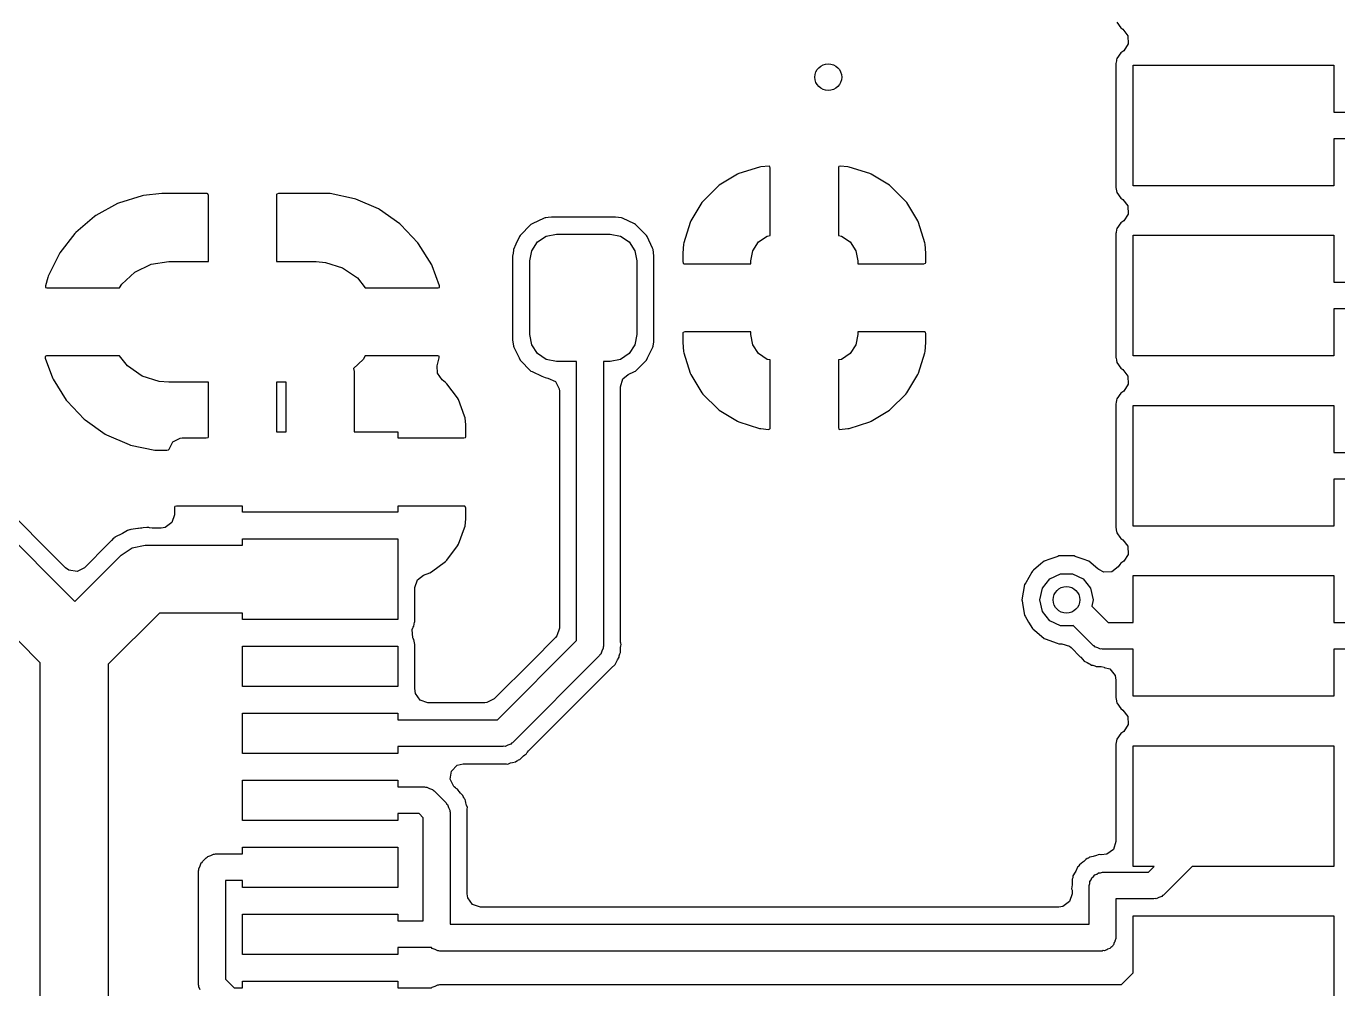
# Model space of a CAD drawing. Extents: x 3.59 to 5.68, y -3.55 to -1.66.
# Drawn here: x 3.7926 to 4.1781, y -2.5592 to -2.2764 of the extents above; entities that cross this region are included whole.
import ezdxf

# ---------------------------------------------------------------- set-up
doc = ezdxf.new("R2010")
doc.units = 0
doc.header["$MEASUREMENT"] = 0
doc.layers.add('BLACK', color=7, linetype='CONTINUOUS')

msp = doc.modelspace()

# ---------------------------------------------------------------- linework, layer by layer
at = {"layer": 'BLACK', "linetype": 'CONTINUOUS'}
for p, q in [((4.11319, -2.27519), (4.1143, -2.27685)), ((4.1143, -2.27685), (4.11493, -2.27727)), ((4.11493, -2.27727), (4.11642, -2.27917)), ((4.11652, -2.28157), (4.11518, -2.28358)), ((4.11642, -2.27917), (4.11652, -2.28157)), ((4.11319, -2.28584), (4.11311, -2.28622)), ((4.1143, -2.28418), (4.11319, -2.28584)), ((4.11493, -2.28376), (4.1143, -2.28418)), ((4.11518, -2.28358), (4.11493, -2.28376)), ((4.11305, -2.28656), (4.1129, -2.2873)), ((4.1129, -2.2873), (4.1129, -2.32373)), ((4.11311, -2.28622), (4.11305, -2.28656)), ((4.11792, -2.32323), (4.11792, -2.2878)), ((4.11792, -2.2878), (4.17697, -2.2878)), ((4.17697, -2.2878), (4.17697, -2.30158)), ((4.17697, -2.30158), (4.18591, -2.30158)), ((4.18428, -2.30945), (4.17697, -2.30945)), ((4.17697, -2.30945), (4.17697, -2.32323)), ((4.00168, -2.31986), (3.99631, -2.32311)), ((4.00211, -2.31967), (4.00168, -2.31986)), ((4.00812, -2.31778), (4.00211, -2.31967)), ((4.00853, -2.3177), (4.00812, -2.31778)), ((4.01101, -2.31747), (4.00853, -2.3177)), ((4.01115, -2.31757), (4.01101, -2.31747)), ((4.01131, -2.31807), (4.01115, -2.31757)), ((4.01131, -2.33788), (4.01131, -2.31807)), ((4.03143, -2.31762), (4.03131, -2.31778)), ((4.03131, -2.31778), (4.03131, -2.33788)), ((4.03181, -2.31749), (4.03143, -2.31762)), ((4.0341, -2.3177), (4.03181, -2.31749)), ((4.0345, -2.31778), (4.0341, -2.3177)), ((4.04052, -2.31967), (4.0345, -2.31778)), ((4.04094, -2.31986), (4.04052, -2.31967)), ((4.04631, -2.32311), (4.04094, -2.31986)), ((3.99595, -2.3234), (3.99151, -2.32784)), ((3.99631, -2.32311), (3.99595, -2.3234)), ((4.04668, -2.3234), (4.04631, -2.32311)), ((4.05112, -2.32784), (4.04668, -2.3234)), ((4.1129, -2.32373), (4.11319, -2.32519)), ((4.17697, -2.32323), (4.11792, -2.32323)), ((3.81975, -2.32834), (3.81939, -2.32849)), ((3.82669, -2.32617), (3.81975, -2.32834)), ((3.82707, -2.32609), (3.82669, -2.32617)), ((3.83249, -2.32554), (3.82707, -2.32609)), ((3.83268, -2.32553), (3.83249, -2.32554)), ((3.84583, -2.32553), (3.83268, -2.32553)), ((3.84599, -2.32565), (3.84583, -2.32553)), ((3.84615, -2.32614), (3.84599, -2.32565)), ((3.84615, -2.34553), (3.84615, -2.32614)), ((3.86627, -2.32569), (3.86615, -2.32585)), ((3.86615, -2.32585), (3.86615, -2.34553)), ((3.86677, -2.32553), (3.86627, -2.32569)), ((3.88147, -2.32553), (3.86677, -2.32553)), ((3.88157, -2.32553), (3.88147, -2.32553)), ((3.88162, -2.32553), (3.88157, -2.32553)), ((3.88192, -2.32557), (3.88162, -2.32553)), ((3.88908, -2.32707), (3.88192, -2.32557)), ((3.88945, -2.32719), (3.88908, -2.32707)), ((3.89612, -2.33007), (3.88945, -2.32719)), ((3.99122, -2.32821), (3.98797, -2.33357)), ((3.99151, -2.32784), (3.99122, -2.32821)), ((4.0514, -2.32821), (4.05112, -2.32784)), ((4.05465, -2.33357), (4.0514, -2.32821)), ((4.11319, -2.32519), (4.1143, -2.32685)), ((4.1143, -2.32685), (4.11493, -2.32727)), ((4.11493, -2.32727), (4.11642, -2.32917)), ((3.81271, -2.33224), (3.8072, -2.33697)), ((3.81304, -2.33202), (3.81271, -2.33224)), ((3.81939, -2.32849), (3.81304, -2.33202)), ((3.89646, -2.33026), (3.89612, -2.33007)), ((3.90242, -2.33443), (3.89646, -2.33026)), ((4.11652, -2.33157), (4.11518, -2.33358)), ((4.11642, -2.32917), (4.11652, -2.33157)), ((3.90271, -2.33469), (3.90242, -2.33443)), ((3.90771, -2.33997), (3.90271, -2.33469)), ((3.94097, -2.33461), (3.93775, -2.33782)), ((3.94128, -2.33446), (3.94097, -2.33461)), ((3.94482, -2.33281), (3.94128, -2.33446)), ((3.94128, -2.33446), (3.94128, -2.33446)), ((3.94509, -2.33268), (3.94482, -2.33281)), ((3.94482, -2.33281), (3.94482, -2.33281)), ((3.94538, -2.33265), (3.94509, -2.33268)), ((3.94604, -2.33256), (3.94538, -2.33265)), ((3.94538, -2.33265), (3.94538, -2.33265)), ((3.94697, -2.33244), (3.94604, -2.33256)), ((3.95635, -2.33244), (3.94697, -2.33244)), ((3.96574, -2.33244), (3.95635, -2.33244)), ((3.96586, -2.33245), (3.96574, -2.33244)), ((3.96668, -2.33256), (3.96586, -2.33245)), ((3.96586, -2.33245), (3.96586, -2.33245)), ((3.96761, -2.33268), (3.96668, -2.33256)), ((3.96788, -2.33281), (3.96761, -2.33268)), ((3.97142, -2.33446), (3.96788, -2.33281)), ((3.97143, -2.33446), (3.97142, -2.33446)), ((3.97173, -2.33461), (3.97143, -2.33446)), ((3.97495, -2.33782), (3.97173, -2.33461)), ((3.98778, -2.334), (3.98589, -2.34002)), ((3.98797, -2.33357), (3.98778, -2.334)), ((4.05485, -2.334), (4.05465, -2.33357)), ((4.05673, -2.34002), (4.05485, -2.334)), ((4.11319, -2.33584), (4.11311, -2.33622)), ((4.1143, -2.33418), (4.11319, -2.33584)), ((4.11493, -2.33376), (4.1143, -2.33418)), ((4.11518, -2.33358), (4.11493, -2.33376)), ((3.80692, -2.33726), (3.80247, -2.343)), ((3.8072, -2.33697), (3.80692, -2.33726)), ((3.93761, -2.33813), (3.93654, -2.34042)), ((3.93775, -2.33782), (3.93761, -2.33813)), ((3.93761, -2.33813), (3.93761, -2.33813)), ((3.9412, -2.34232), (3.94291, -2.33976)), ((3.94291, -2.33976), (3.94546, -2.33806)), ((3.94546, -2.33806), (3.94848, -2.33746)), ((3.94848, -2.33746), (3.96422, -2.33746)), ((3.96422, -2.33746), (3.96724, -2.33806)), ((3.96724, -2.33806), (3.96979, -2.33976)), ((3.96979, -2.33976), (3.9715, -2.34232)), ((3.97509, -2.33813), (3.97495, -2.33782)), ((3.97672, -2.34163), (3.97509, -2.33813)), ((3.97509, -2.33813), (3.97509, -2.33813)), ((4.00616, -2.34232), (4.00787, -2.33976)), ((4.00787, -2.33976), (4.01042, -2.33806)), ((4.01042, -2.33806), (4.01131, -2.33788)), ((4.03131, -2.33788), (4.0322, -2.33806)), ((4.0322, -2.33806), (4.03475, -2.33976)), ((4.03475, -2.33976), (4.03646, -2.34232)), ((4.11296, -2.33697), (4.1129, -2.3373)), ((4.1129, -2.3373), (4.1129, -2.37373)), ((4.11311, -2.33622), (4.11296, -2.33697)), ((4.11792, -2.37323), (4.11792, -2.3378)), ((4.11792, -2.3378), (4.17697, -2.3378)), ((4.17697, -2.3378), (4.17697, -2.35158)), ((3.80226, -2.34333), (3.79905, -2.34985)), ((3.80247, -2.343), (3.80226, -2.34333)), ((3.90795, -2.34028), (3.90771, -2.33997)), ((3.91178, -2.34646), (3.90795, -2.34028)), ((3.9356, -2.34369), (3.93558, -2.34382)), ((3.93579, -2.34224), (3.9356, -2.34369)), ((3.93583, -2.34194), (3.93579, -2.34224)), ((3.93654, -2.34042), (3.93583, -2.34194)), ((3.9406, -2.34533), (3.9412, -2.34232)), ((3.9715, -2.34232), (3.9721, -2.34533)), ((3.97687, -2.34194), (3.97672, -2.34163)), ((3.97712, -2.34382), (3.97687, -2.34194)), ((3.98557, -2.34301), (3.98556, -2.34319)), ((3.98556, -2.34319), (3.98556, -2.34554)), ((3.98581, -2.34042), (3.98557, -2.34301)), ((3.98589, -2.34002), (3.98581, -2.34042)), ((4.00556, -2.34533), (4.00616, -2.34232)), ((4.03646, -2.34232), (4.03706, -2.34533)), ((4.05681, -2.34042), (4.05673, -2.34002)), ((4.05705, -2.34301), (4.05681, -2.34042)), ((4.05706, -2.34319), (4.05705, -2.34301)), ((4.05706, -2.34583), (4.05706, -2.34319)), ((3.82454, -2.34859), (3.82929, -2.34631)), ((3.82929, -2.34631), (3.8345, -2.34553)), ((3.8345, -2.34553), (3.84615, -2.34553)), ((3.86615, -2.34553), (3.87781, -2.34553)), ((3.87781, -2.34553), (3.88058, -2.34575)), ((3.88058, -2.34575), (3.8856, -2.34733)), ((3.8856, -2.34733), (3.88993, -2.35033)), ((3.91195, -2.34681), (3.91178, -2.34646)), ((3.91409, -2.35263), (3.91195, -2.34681)), ((3.93558, -2.34382), (3.93558, -2.3685)), ((3.9406, -2.36698), (3.9406, -2.34533)), ((3.9721, -2.34533), (3.9721, -2.36698)), ((3.97712, -2.34554), (3.97712, -2.34382)), ((3.97712, -2.3685), (3.97712, -2.34554)), ((3.98556, -2.34554), (3.98573, -2.34604)), ((3.98573, -2.34604), (3.98589, -2.34616)), ((3.98589, -2.34616), (4.00556, -2.34616)), ((4.00556, -2.34616), (4.00556, -2.34533)), ((4.03706, -2.34533), (4.03706, -2.34616)), ((4.03706, -2.34616), (4.05644, -2.34616)), ((4.05644, -2.34616), (4.05694, -2.346)), ((4.05694, -2.346), (4.05706, -2.34583)), ((3.79892, -2.35022), (3.79828, -2.35265)), ((3.79905, -2.34985), (3.79892, -2.35022)), ((3.82067, -2.35217), (3.82454, -2.34859)), ((3.88993, -2.35033), (3.89223, -2.35324)), ((3.79828, -2.35265), (3.79831, -2.35313)), ((3.79831, -2.35313), (3.79869, -2.35324)), ((3.79869, -2.35324), (3.82005, -2.35324)), ((3.82005, -2.35324), (3.82067, -2.35217)), ((3.89223, -2.35324), (3.9137, -2.35324)), ((3.9137, -2.35324), (3.9141, -2.35311)), ((3.9141, -2.35311), (3.91409, -2.35263)), ((4.17697, -2.35158), (4.45272, -2.35158)), ((4.45109, -2.35945), (4.17697, -2.35945)), ((4.17697, -2.35945), (4.17697, -2.37323)), ((3.98568, -2.36632), (3.98556, -2.36648)), ((3.98556, -2.36648), (3.98556, -2.36912)), ((3.98618, -2.36616), (3.98568, -2.36632)), ((4.00556, -2.36616), (3.98618, -2.36616)), ((4.00556, -2.36698), (4.00556, -2.36616)), ((4.05673, -2.36616), (4.03706, -2.36616)), ((4.03706, -2.36616), (4.03706, -2.36698)), ((4.0569, -2.36628), (4.05673, -2.36616)), ((4.05706, -2.36677), (4.0569, -2.36628)), ((4.05706, -2.36912), (4.05706, -2.36677)), ((3.93558, -2.3685), (3.93583, -2.37037)), ((3.93583, -2.37037), (3.93596, -2.37064)), ((3.93596, -2.37064), (3.93596, -2.37064)), ((3.93596, -2.37064), (3.93745, -2.37385)), ((3.9412, -2.37), (3.9406, -2.36698)), ((3.94291, -2.37255), (3.9412, -2.37)), ((3.9715, -2.37), (3.96979, -2.37255)), ((3.9721, -2.36698), (3.9715, -2.37)), ((3.97525, -2.37385), (3.97674, -2.37064)), ((3.97674, -2.37064), (3.97687, -2.37037)), ((3.97674, -2.37064), (3.97674, -2.37064)), ((3.97687, -2.37037), (3.97704, -2.36912)), ((3.97704, -2.36912), (3.9771, -2.36862)), ((3.9771, -2.36862), (3.97712, -2.3685)), ((3.9771, -2.36862), (3.9771, -2.36862)), ((3.98556, -2.36912), (3.98557, -2.3693)), ((3.98557, -2.3693), (3.98581, -2.3719)), ((4.00616, -2.37), (4.00556, -2.36698)), ((4.00787, -2.37255), (4.00616, -2.37)), ((4.03646, -2.37), (4.03475, -2.37255)), ((4.03706, -2.36698), (4.03646, -2.37)), ((4.05681, -2.3719), (4.05705, -2.3693)), ((4.05705, -2.3693), (4.05706, -2.36912)), ((3.79861, -2.37324), (3.79821, -2.37337)), ((3.79821, -2.37337), (3.79822, -2.37386)), ((3.79822, -2.37386), (3.80036, -2.37968)), ((3.82007, -2.37324), (3.79861, -2.37324)), ((3.82237, -2.37616), (3.82007, -2.37324)), ((3.89163, -2.37432), (3.88884, -2.37691)), ((3.89226, -2.37324), (3.89163, -2.37432)), ((3.91362, -2.37324), (3.89226, -2.37324)), ((3.91341, -2.37619), (3.91402, -2.37384)), ((3.91399, -2.37335), (3.91362, -2.37324)), ((3.91402, -2.37384), (3.91399, -2.37335)), ((3.93745, -2.37385), (3.93775, -2.37449)), ((3.93775, -2.37449), (3.94097, -2.37771)), ((3.94546, -2.37426), (3.94291, -2.37255)), ((3.94848, -2.37486), (3.94546, -2.37426)), ((3.96724, -2.37426), (3.96422, -2.37486)), ((3.96979, -2.37255), (3.96724, -2.37426)), ((3.97173, -2.37771), (3.97495, -2.37449)), ((3.97495, -2.37449), (3.97525, -2.37385)), ((3.98581, -2.3719), (3.98589, -2.3723)), ((3.98589, -2.3723), (3.98778, -2.37831)), ((4.01042, -2.37426), (4.00787, -2.37255)), ((4.01131, -2.37444), (4.01042, -2.37426)), ((4.01131, -2.39453), (4.01131, -2.37444)), ((4.0322, -2.37426), (4.03131, -2.37444)), ((4.03131, -2.37444), (4.03131, -2.39424)), ((4.03475, -2.37255), (4.0322, -2.37426)), ((4.05485, -2.37831), (4.05673, -2.3723)), ((4.05673, -2.3723), (4.05681, -2.3719)), ((4.1129, -2.37373), (4.11293, -2.37391)), ((4.11293, -2.37391), (4.11293, -2.37391)), ((4.11293, -2.37391), (4.11305, -2.37449)), ((4.11305, -2.37449), (4.11319, -2.37519)), ((4.17697, -2.37323), (4.11792, -2.37323)), ((3.82671, -2.37915), (3.82237, -2.37616)), ((3.88884, -2.37691), (3.88899, -2.37785)), ((3.88899, -2.37785), (3.88899, -2.39553)), ((3.91346, -2.37832), (3.91341, -2.37619)), ((3.91484, -2.38029), (3.91346, -2.37832)), ((3.94097, -2.37771), (3.94128, -2.37785)), ((3.94128, -2.37785), (3.94128, -2.37785)), ((3.94128, -2.37785), (3.94419, -2.37921)), ((3.95437, -2.37486), (3.94848, -2.37486)), ((3.95437, -2.45689), (3.95437, -2.37486)), ((3.96422, -2.37486), (3.96224, -2.37486)), ((3.96224, -2.37486), (3.96224, -2.45852)), ((3.96951, -2.37874), (3.97142, -2.37785)), ((3.97142, -2.37785), (3.97143, -2.37785)), ((3.97143, -2.37785), (3.97173, -2.37771)), ((3.98778, -2.37831), (3.98797, -2.37874)), ((4.05465, -2.37874), (4.05485, -2.37831)), ((4.11319, -2.37519), (4.1143, -2.37685)), ((4.1143, -2.37685), (4.11493, -2.37728)), ((4.11493, -2.37728), (4.11642, -2.37917)), ((3.80036, -2.37968), (3.80053, -2.38003)), ((3.80053, -2.38003), (3.80436, -2.38621)), ((3.83173, -2.38074), (3.82671, -2.37915)), ((3.8345, -2.38096), (3.83173, -2.38074)), ((3.84615, -2.38096), (3.8345, -2.38096)), ((3.84615, -2.39701), (3.84615, -2.38096)), ((3.86615, -2.38096), (3.86615, -2.39553)), ((3.86899, -2.38096), (3.86615, -2.38096)), ((3.86899, -2.39553), (3.86899, -2.38096)), ((3.91589, -2.38107), (3.91484, -2.38029)), ((3.91628, -2.38146), (3.91589, -2.38107)), ((3.91938, -2.3856), (3.91628, -2.38146)), ((3.94419, -2.37921), (3.94509, -2.37963)), ((3.94509, -2.37963), (3.94596, -2.37975)), ((3.94596, -2.37975), (3.94814, -2.38078)), ((3.94814, -2.38078), (3.94929, -2.3829)), ((3.96726, -2.38228), (3.96801, -2.37999)), ((3.96726, -2.45683), (3.96726, -2.38228)), ((3.96801, -2.37999), (3.96951, -2.37874)), ((3.98797, -2.37874), (3.99122, -2.38411)), ((4.0514, -2.38411), (4.05465, -2.37874)), ((4.11652, -2.38157), (4.11518, -2.38358)), ((4.11642, -2.37917), (4.11652, -2.38157)), ((3.80436, -2.38621), (3.8046, -2.38652)), ((3.91964, -2.38608), (3.91938, -2.3856)), ((3.92147, -2.39096), (3.91964, -2.38608)), ((3.94929, -2.3829), (3.94935, -2.38361)), ((3.94935, -2.38361), (3.94935, -2.4532)), ((3.99122, -2.38411), (3.99151, -2.38448)), ((3.99151, -2.38448), (3.99595, -2.38891)), ((4.04668, -2.38891), (4.05112, -2.38448)), ((4.05112, -2.38448), (4.0514, -2.38411)), ((4.11319, -2.38584), (4.11311, -2.38622)), ((4.1143, -2.38418), (4.11319, -2.38584)), ((4.11493, -2.38376), (4.1143, -2.38418)), ((4.11518, -2.38358), (4.11493, -2.38376)), ((3.8046, -2.38652), (3.80959, -2.3918)), ((3.99595, -2.38891), (3.99631, -2.3892)), ((3.99631, -2.3892), (4.00168, -2.39245)), ((4.04094, -2.39245), (4.04631, -2.3892)), ((4.04631, -2.3892), (4.04668, -2.38891)), ((4.11297, -2.38695), (4.1129, -2.3873)), ((4.1129, -2.3873), (4.1129, -2.42373)), ((4.11311, -2.38622), (4.11297, -2.38695)), ((4.11792, -2.42323), (4.11792, -2.3878)), ((4.11792, -2.3878), (4.17697, -2.3878)), ((4.17697, -2.3878), (4.17697, -2.40158)), ((3.80959, -2.3918), (3.80989, -2.39206)), ((3.80989, -2.39206), (3.81584, -2.39622)), ((3.92158, -2.39143), (3.92147, -2.39096)), ((3.92181, -2.39353), (3.92158, -2.39143)), ((3.92182, -2.39374), (3.92181, -2.39353)), ((3.92182, -2.39701), (3.92182, -2.39374)), ((4.00168, -2.39245), (4.00211, -2.39265)), ((4.00211, -2.39265), (4.00812, -2.39453)), ((4.0345, -2.39453), (4.04052, -2.39265)), ((4.04052, -2.39265), (4.04094, -2.39245)), ((3.75651, -2.39493), (3.80694, -2.44536)), ((3.80418, -2.43551), (3.76267, -2.39399)), ((3.81584, -2.39622), (3.81619, -2.39642)), ((3.81619, -2.39642), (3.82286, -2.3993)), ((3.83568, -2.39848), (3.83782, -2.39739)), ((3.83782, -2.39739), (3.83843, -2.39734)), ((3.83843, -2.39734), (3.84554, -2.39734)), ((3.84554, -2.39734), (3.84604, -2.39718)), ((3.84604, -2.39718), (3.84615, -2.39701)), ((3.86615, -2.39553), (3.86899, -2.39553)), ((3.88899, -2.39553), (3.90182, -2.39553)), ((3.90182, -2.39553), (3.90182, -2.39734)), ((3.90182, -2.39734), (3.92121, -2.39734)), ((3.92121, -2.39734), (3.9217, -2.39718)), ((3.9217, -2.39718), (3.92182, -2.39701)), ((4.00812, -2.39453), (4.00853, -2.39461)), ((4.00853, -2.39461), (4.01081, -2.39482)), ((4.01081, -2.39482), (4.01119, -2.3947)), ((4.01119, -2.3947), (4.01131, -2.39453)), ((4.03131, -2.39424), (4.03147, -2.39474)), ((4.03147, -2.39474), (4.03161, -2.39484)), ((4.03161, -2.39484), (4.0341, -2.39461)), ((4.0341, -2.39461), (4.0345, -2.39453)), ((3.82286, -2.3993), (3.82323, -2.39942)), ((3.82323, -2.39942), (3.83039, -2.40092)), ((3.83039, -2.40092), (3.83069, -2.40096)), ((3.83069, -2.40096), (3.83074, -2.40096)), ((3.83074, -2.40096), (3.83084, -2.40096)), ((3.83084, -2.40096), (3.83396, -2.40096)), ((3.83396, -2.40096), (3.83446, -2.4008)), ((3.83446, -2.4008), (3.83458, -2.40063)), ((3.83458, -2.40063), (3.83568, -2.39848)), ((3.83458, -2.40063), (3.83458, -2.40063)), ((4.17697, -2.40158), (4.23484, -2.40158)), ((3.79674, -2.46345), (3.73944, -2.40614)), ((4.23321, -2.40945), (4.17697, -2.40945)), ((4.17697, -2.40945), (4.17697, -2.42323)), ((3.83615, -2.41992), (3.83541, -2.42221)), ((3.83627, -2.4175), (3.83615, -2.41766)), ((3.83615, -2.41766), (3.83615, -2.41992)), ((3.83677, -2.41734), (3.83627, -2.4175)), ((3.85615, -2.41734), (3.83677, -2.41734)), ((3.85615, -2.41915), (3.85615, -2.41734)), ((3.90182, -2.41915), (3.85615, -2.41915)), ((3.9215, -2.41734), (3.90182, -2.41734)), ((3.90182, -2.41734), (3.90182, -2.41915)), ((3.92166, -2.41746), (3.9215, -2.41734)), ((3.92182, -2.41796), (3.92166, -2.41746)), ((3.92182, -2.42094), (3.92182, -2.41796)), ((3.82239, -2.42458), (3.82087, -2.4254)), ((3.82268, -2.42443), (3.82239, -2.42458)), ((3.82239, -2.42458), (3.82239, -2.42458)), ((3.82297, -2.42438), (3.82268, -2.42443)), ((3.82309, -2.42434), (3.82297, -2.42438)), ((3.82336, -2.42421), (3.82309, -2.42434)), ((3.8254, -2.42397), (3.82336, -2.42421)), ((3.82558, -2.42394), (3.8254, -2.42397)), ((3.8262, -2.42384), (3.82558, -2.42394)), ((3.82636, -2.42381), (3.8262, -2.42384)), ((3.8262, -2.42384), (3.8262, -2.42384)), ((3.82652, -2.42381), (3.82636, -2.42381)), ((3.82662, -2.42381), (3.82652, -2.42381)), ((3.82694, -2.42379), (3.82662, -2.42381)), ((3.82801, -2.42366), (3.82694, -2.42379)), ((3.82833, -2.42362), (3.82801, -2.42366)), ((3.82801, -2.42366), (3.82801, -2.42366)), ((3.82864, -2.42369), (3.82833, -2.42362)), ((3.82881, -2.42373), (3.82864, -2.42369)), ((3.82864, -2.42369), (3.82864, -2.42369)), ((3.82963, -2.42381), (3.82881, -2.42373)), ((3.83226, -2.42381), (3.82963, -2.42381)), ((3.83346, -2.42362), (3.83226, -2.42381)), ((3.83541, -2.42221), (3.83346, -2.42362)), ((3.91964, -2.42859), (3.92147, -2.42372)), ((3.92147, -2.42372), (3.92158, -2.42325)), ((3.92158, -2.42325), (3.92181, -2.42115)), ((3.92181, -2.42115), (3.92182, -2.42094)), ((4.1129, -2.42373), (4.11293, -2.42391)), ((4.11293, -2.42391), (4.11293, -2.42391)), ((4.11293, -2.42391), (4.11301, -2.42431)), ((4.11301, -2.42431), (4.11319, -2.42519)), ((4.17697, -2.42323), (4.11792, -2.42323)), ((3.81671, -2.42849), (3.8097, -2.43551)), ((3.81681, -2.42839), (3.81671, -2.42849)), ((3.81767, -2.42745), (3.81681, -2.42839)), ((3.81828, -2.4268), (3.81767, -2.42745)), ((3.81851, -2.42668), (3.81828, -2.4268)), ((3.81859, -2.42661), (3.81851, -2.42668)), ((3.81863, -2.42658), (3.81859, -2.42661)), ((3.81869, -2.42652), (3.81863, -2.42658)), ((3.81885, -2.42638), (3.81869, -2.42652)), ((3.82071, -2.42549), (3.81885, -2.42638)), ((3.82087, -2.4254), (3.82071, -2.42549)), ((3.85615, -2.42883), (3.85615, -2.42702)), ((3.85615, -2.42702), (3.90182, -2.42702)), ((3.90182, -2.42702), (3.90182, -2.45065)), ((3.91938, -2.42908), (3.91964, -2.42859)), ((4.11319, -2.42519), (4.1134, -2.42551)), ((4.1134, -2.42551), (4.11408, -2.42652)), ((4.11408, -2.42652), (4.1143, -2.42685)), ((4.1143, -2.42685), (4.11493, -2.42727)), ((4.11493, -2.42727), (4.11642, -2.42917)), ((3.80694, -2.44536), (3.82054, -2.43176)), ((3.82054, -2.43176), (3.82197, -2.43081)), ((3.82197, -2.43081), (3.82378, -2.4296)), ((3.82378, -2.4296), (3.82761, -2.42883)), ((3.82761, -2.42883), (3.85615, -2.42883)), ((3.91628, -2.43321), (3.91938, -2.42908)), ((4.09578, -2.43213), (4.09351, -2.43296)), ((4.0961, -2.43202), (4.09578, -2.43213)), ((4.09578, -2.43213), (4.09578, -2.43213)), ((4.10064, -2.43202), (4.0961, -2.43202)), ((4.10096, -2.43213), (4.10064, -2.43202)), ((4.10323, -2.43296), (4.10096, -2.43213)), ((4.10096, -2.43213), (4.10096, -2.43213)), ((4.11652, -2.43157), (4.11518, -2.43358)), ((4.11642, -2.42917), (4.11652, -2.43157)), ((3.80517, -2.43622), (3.80418, -2.43551)), ((3.80755, -2.4366), (3.80517, -2.43622)), ((3.8097, -2.43551), (3.80755, -2.4366)), ((3.91175, -2.43671), (3.91589, -2.4336)), ((3.91589, -2.4336), (3.91628, -2.43321)), ((4.08867, -2.43622), (4.08834, -2.43649)), ((4.09086, -2.43438), (4.08867, -2.43622)), ((4.09182, -2.43357), (4.09086, -2.43438)), ((4.09351, -2.43296), (4.09182, -2.43357)), ((4.10492, -2.43357), (4.10323, -2.43296)), ((4.10762, -2.43584), (4.10492, -2.43357)), ((4.10786, -2.43604), (4.10762, -2.43584)), ((4.10931, -2.4368), (4.10786, -2.43604)), ((4.1136, -2.43522), (4.11171, -2.43671)), ((4.11409, -2.4345), (4.1136, -2.43522)), ((4.1143, -2.43418), (4.11409, -2.4345)), ((4.11493, -2.43376), (4.1143, -2.43418)), ((4.11518, -2.43358), (4.11493, -2.43376)), ((3.90684, -2.44133), (3.90759, -2.43904)), ((3.90759, -2.43904), (3.90937, -2.43768)), ((3.90937, -2.43768), (3.91127, -2.43697)), ((3.91127, -2.43697), (3.91175, -2.43671)), ((4.08639, -2.43987), (4.08607, -2.44043)), ((4.08817, -2.43679), (4.08639, -2.43987)), ((4.08834, -2.43649), (4.08817, -2.43679)), ((4.09128, -2.44148), (4.09347, -2.43875)), ((4.09347, -2.43875), (4.09663, -2.43723)), ((4.09663, -2.43723), (4.10013, -2.43723)), ((4.10013, -2.43723), (4.10328, -2.43876)), ((4.10328, -2.43876), (4.10547, -2.44149)), ((4.11171, -2.43671), (4.10931, -2.4368)), ((4.11792, -2.45158), (4.11792, -2.4378)), ((4.11792, -2.4378), (4.17697, -2.4378)), ((4.17697, -2.4378), (4.17697, -2.45158)), ((3.90684, -2.45114), (3.90684, -2.44133)), ((4.08607, -2.44043), (4.08528, -2.44491)), ((4.0905, -2.4449), (4.09128, -2.44148)), ((4.10547, -2.44149), (4.10624, -2.44491)), ((4.08528, -2.44491), (4.08534, -2.44525)), ((4.08534, -2.44525), (4.08557, -2.44656)), ((4.08557, -2.44656), (4.08607, -2.44939)), ((4.09127, -2.44831), (4.0905, -2.4449)), ((4.10624, -2.44494), (4.10582, -2.44679)), ((4.10582, -2.44679), (4.11061, -2.45158)), ((4.10624, -2.44491), (4.10624, -2.44494)), ((3.83175, -2.44883), (3.81674, -2.46384)), ((3.85615, -2.44883), (3.83175, -2.44883)), ((3.85615, -2.45065), (3.85615, -2.44883)), ((3.90182, -2.45065), (3.85615, -2.45065)), ((3.90655, -2.4526), (3.90678, -2.45144)), ((3.90678, -2.45144), (3.90681, -2.45133)), ((3.90681, -2.45133), (3.90684, -2.45114)), ((3.90681, -2.45133), (3.90681, -2.45133)), ((4.08607, -2.44939), (4.08624, -2.44968)), ((4.08624, -2.44968), (4.08624, -2.44968)), ((4.08624, -2.44968), (4.08725, -2.45144)), ((4.08725, -2.45144), (4.08834, -2.45333)), ((4.09345, -2.45105), (4.09127, -2.44831)), ((4.0966, -2.45258), (4.09345, -2.45105)), ((4.11061, -2.45158), (4.11792, -2.45158)), ((4.17697, -2.45158), (4.52403, -2.45158)), ((3.90608, -2.45367), (3.90627, -2.45309)), ((3.90627, -2.45607), (3.90608, -2.45367)), ((3.90627, -2.45309), (3.90634, -2.45292)), ((3.90634, -2.45292), (3.90655, -2.4526)), ((3.94861, -2.45549), (3.94821, -2.45595)), ((3.94935, -2.4532), (3.94861, -2.45549)), ((4.08834, -2.45333), (4.0886, -2.45354)), ((4.0886, -2.45354), (4.08897, -2.45385)), ((4.08897, -2.45385), (4.09182, -2.45625)), ((4.1001, -2.45259), (4.0966, -2.45258)), ((4.10036, -2.45247), (4.1001, -2.45259)), ((4.10619, -2.4583), (4.10036, -2.45247)), ((3.85615, -2.47033), (3.85615, -2.45852)), ((3.85615, -2.45852), (3.90182, -2.45852)), ((3.90182, -2.45852), (3.90182, -2.47033)), ((3.90634, -2.45624), (3.90627, -2.45607)), ((3.90655, -2.45656), (3.90634, -2.45624)), ((3.90684, -2.45803), (3.90655, -2.45656)), ((3.90684, -2.47083), (3.90684, -2.45803)), ((3.9311, -2.48017), (3.95437, -2.45689)), ((3.94821, -2.45595), (3.94128, -2.46289)), ((3.9622, -2.45913), (3.96178, -2.45996)), ((3.96224, -2.45852), (3.96215, -2.45882)), ((3.96215, -2.45882), (3.9622, -2.45913)), ((3.96733, -2.45731), (3.96726, -2.45683)), ((3.96726, -2.45953), (3.96731, -2.45892)), ((3.96731, -2.45892), (3.96739, -2.45844)), ((3.96735, -2.45764), (3.96733, -2.45731)), ((3.96745, -2.45804), (3.96735, -2.45764)), ((3.96739, -2.45844), (3.96745, -2.45804)), ((3.96739, -2.45844), (3.96739, -2.45844)), ((4.09182, -2.45625), (4.09214, -2.45636)), ((4.09214, -2.45636), (4.09559, -2.45762)), ((4.09559, -2.45762), (4.0961, -2.4578)), ((4.0961, -2.4578), (4.09698, -2.4578)), ((4.09698, -2.4578), (4.09927, -2.45855)), ((4.09927, -2.45855), (4.09974, -2.45894)), ((4.09974, -2.45894), (4.10241, -2.46161)), ((4.10648, -2.45844), (4.10619, -2.4583)), ((4.10666, -2.4587), (4.10648, -2.45844)), ((4.10754, -2.45899), (4.10666, -2.4587)), ((4.10836, -2.4594), (4.10754, -2.45899)), ((4.10867, -2.45935), (4.10836, -2.4594)), ((4.10898, -2.45945), (4.10867, -2.45935)), ((4.11792, -2.45945), (4.10898, -2.45945)), ((4.11792, -2.47323), (4.11792, -2.45945)), ((4.52272, -2.45945), (4.17697, -2.45945)), ((4.17697, -2.45945), (4.17697, -2.47323)), ((3.94128, -2.46289), (3.93026, -2.47391)), ((3.96109, -2.4613), (3.93551, -2.48689)), ((3.96124, -2.46102), (3.96109, -2.4613)), ((3.96149, -2.46083), (3.96124, -2.46102)), ((3.96178, -2.45996), (3.96149, -2.46083)), ((3.96572, -2.4639), (3.96608, -2.46309)), ((3.96608, -2.46309), (3.96637, -2.46255)), ((3.96637, -2.46255), (3.96641, -2.46249)), ((3.96641, -2.46249), (3.96686, -2.4618)), ((3.96686, -2.4618), (3.96692, -2.46139)), ((3.96692, -2.46139), (3.96703, -2.4611)), ((3.96703, -2.4611), (3.9671, -2.4608)), ((3.9671, -2.4608), (3.96726, -2.46042)), ((3.96726, -2.46042), (3.96726, -2.45953)), ((4.10241, -2.46161), (4.10255, -2.46176)), ((4.10255, -2.46176), (4.10359, -2.46292)), ((4.10359, -2.46292), (4.10441, -2.46329)), ((4.10441, -2.46329), (4.10495, -2.46358)), ((3.79674, -2.61167), (3.79674, -2.46345)), ((3.81674, -2.46384), (3.81674, -2.60753)), ((3.95004, -2.47946), (3.9644, -2.46509)), ((3.9644, -2.46509), (3.96455, -2.46495)), ((3.96455, -2.46495), (3.96572, -2.4639)), ((4.10495, -2.46358), (4.10535, -2.46384)), ((4.10535, -2.46384), (4.10535, -2.46384)), ((4.10535, -2.46384), (4.10569, -2.46406)), ((4.10569, -2.46406), (4.1061, -2.46413)), ((4.1061, -2.46413), (4.10639, -2.46424)), ((4.10639, -2.46424), (4.1067, -2.46431)), ((4.1067, -2.46431), (4.10707, -2.46447)), ((4.10707, -2.46447), (4.10796, -2.46447)), ((4.10796, -2.46447), (4.10857, -2.46452)), ((4.10857, -2.46452), (4.10946, -2.46466)), ((4.10946, -2.46466), (4.10944, -2.46478)), ((4.10944, -2.46478), (4.11112, -2.46523)), ((4.11112, -2.46523), (4.11264, -2.4671)), ((4.11264, -2.4671), (4.1129, -2.4685)), ((3.90182, -2.47033), (3.85615, -2.47033)), ((3.90682, -2.47092), (3.90684, -2.47083)), ((3.90699, -2.47246), (3.90682, -2.47092)), ((4.1129, -2.4685), (4.1129, -2.47373)), ((3.90841, -2.47441), (3.90699, -2.47246)), ((3.9107, -2.47515), (3.90841, -2.47441)), ((3.93016, -2.47401), (3.92801, -2.47511)), ((3.93026, -2.47391), (3.93016, -2.47401)), ((4.1129, -2.47373), (4.11293, -2.47391)), ((4.11293, -2.47391), (4.11293, -2.47391)), ((4.11293, -2.47391), (4.11311, -2.47481)), ((4.11311, -2.47481), (4.11319, -2.47519)), ((4.17697, -2.47323), (4.11792, -2.47323)), ((3.85615, -2.49002), (3.85615, -2.4782)), ((3.85615, -2.4782), (3.90182, -2.4782)), ((3.90182, -2.4782), (3.90182, -2.48017)), ((3.9274, -2.47515), (3.9107, -2.47515)), ((3.92801, -2.47511), (3.9274, -2.47515)), ((4.11319, -2.47519), (4.1143, -2.47685)), ((4.1143, -2.47685), (4.11493, -2.47728)), ((4.11493, -2.47728), (4.11642, -2.47917)), ((3.90182, -2.48017), (3.9311, -2.48017)), ((3.94026, -2.48925), (3.95004, -2.47946)), ((4.11652, -2.48157), (4.11518, -2.48358)), ((4.11642, -2.47917), (4.11652, -2.48157)), ((4.11319, -2.48584), (4.1129, -2.4873)), ((4.1143, -2.48418), (4.11319, -2.48584)), ((4.11493, -2.48376), (4.1143, -2.48418)), ((4.11518, -2.48358), (4.11493, -2.48376)), ((3.90182, -2.49002), (3.85615, -2.49002)), ((3.93273, -2.48805), (3.90182, -2.48805)), ((3.90182, -2.48805), (3.90182, -2.49002)), ((3.93303, -2.48795), (3.93273, -2.48805)), ((3.93335, -2.488), (3.93303, -2.48795)), ((3.93417, -2.48758), (3.93335, -2.488)), ((3.93504, -2.4873), (3.93417, -2.48758)), ((3.93523, -2.48704), (3.93504, -2.4873)), ((3.93551, -2.48689), (3.93523, -2.48704)), ((3.9392, -2.49048), (3.93953, -2.49024)), ((3.93953, -2.49024), (3.93974, -2.48988)), ((3.93974, -2.48988), (3.93996, -2.48964)), ((3.93996, -2.48964), (3.94026, -2.48925)), ((4.1129, -2.4873), (4.1129, -2.51594)), ((4.11792, -2.52323), (4.11792, -2.4878)), ((4.11792, -2.4878), (4.17697, -2.4878)), ((4.17697, -2.4878), (4.17697, -2.52323)), ((3.91757, -2.4952), (3.91928, -2.49349)), ((3.91928, -2.49349), (3.92104, -2.49307)), ((3.92104, -2.49307), (3.93239, -2.49307)), ((3.93239, -2.49307), (3.9326, -2.49307)), ((3.9326, -2.49307), (3.93375, -2.49313)), ((3.93375, -2.49313), (3.93416, -2.49315)), ((3.93416, -2.49315), (3.93455, -2.49301)), ((3.93455, -2.49301), (3.93499, -2.49283)), ((3.93455, -2.49301), (3.93455, -2.49301)), ((3.93499, -2.49283), (3.93558, -2.49266)), ((3.93558, -2.49266), (3.93645, -2.49248)), ((3.93645, -2.49248), (3.93678, -2.49223)), ((3.93678, -2.49223), (3.93707, -2.49211)), ((3.93707, -2.49211), (3.93733, -2.49194)), ((3.93733, -2.49194), (3.93772, -2.49179)), ((3.93772, -2.49179), (3.93835, -2.49116)), ((3.93835, -2.49116), (3.93881, -2.49076)), ((3.93881, -2.49076), (3.9392, -2.49048)), ((3.85615, -2.5097), (3.85615, -2.49789)), ((3.85615, -2.49789), (3.90182, -2.49789)), ((3.90182, -2.49789), (3.90182, -2.49986)), ((3.9172, -2.49757), (3.91757, -2.4952)), ((3.91829, -2.49972), (3.9172, -2.49757)), ((3.90182, -2.49986), (3.9097, -2.49986)), ((3.9097, -2.49986), (3.91, -2.49996)), ((3.91, -2.49996), (3.91031, -2.49991)), ((3.91031, -2.49991), (3.91113, -2.50033)), ((3.91113, -2.50033), (3.91201, -2.50061)), ((3.91201, -2.50061), (3.9122, -2.50087)), ((3.9122, -2.50087), (3.91248, -2.50101)), ((3.91248, -2.50101), (3.91602, -2.50455)), ((3.91838, -2.49981), (3.91829, -2.49972)), ((3.91877, -2.50011), (3.91838, -2.49981)), ((3.91901, -2.50033), (3.91877, -2.50011)), ((3.91937, -2.50053), (3.91901, -2.50033)), ((3.91961, -2.50087), (3.91937, -2.50053)), ((3.91989, -2.50126), (3.91961, -2.50087)), ((3.91961, -2.50087), (3.91961, -2.50087)), ((3.92029, -2.50172), (3.91989, -2.50126)), ((3.92092, -2.50235), (3.92029, -2.50172)), ((3.91602, -2.50455), (3.91617, -2.50484)), ((3.91617, -2.50484), (3.91643, -2.50502)), ((3.91643, -2.50502), (3.91671, -2.5059)), ((3.92107, -2.50273), (3.92092, -2.50235)), ((3.92124, -2.503), (3.92107, -2.50273)), ((3.92136, -2.50328), (3.92124, -2.503)), ((3.92161, -2.50361), (3.92136, -2.50328)), ((3.92169, -2.50401), (3.92161, -2.50361)), ((3.92179, -2.50449), (3.92169, -2.50401)), ((3.92196, -2.50507), (3.92179, -2.50449)), ((3.92204, -2.50528), (3.92196, -2.50507)), ((3.92228, -2.50591), (3.92204, -2.50528)), ((3.90807, -2.50773), (3.90182, -2.50773)), ((3.90182, -2.50773), (3.90182, -2.5097)), ((3.9093, -2.50897), (3.90807, -2.50773)), ((3.9093, -2.53923), (3.9093, -2.50897)), ((3.91671, -2.5059), (3.91713, -2.50672)), ((3.91713, -2.50672), (3.91708, -2.50704)), ((3.91708, -2.50704), (3.91718, -2.50734)), ((3.91718, -2.50734), (3.91718, -2.54021)), ((3.9222, -2.50747), (3.92226, -2.50632)), ((3.9222, -2.50767), (3.9222, -2.50747)), ((3.9222, -2.5313), (3.9222, -2.50767)), ((3.92226, -2.50632), (3.92228, -2.50591)), ((3.92226, -2.50632), (3.92226, -2.50632)), ((3.90182, -2.5097), (3.85615, -2.5097)), ((4.1129, -2.51594), (4.11215, -2.51823)), ((3.84443, -2.52176), (3.8455, -2.5207)), ((3.8455, -2.5207), (3.84578, -2.52055)), ((3.84578, -2.52055), (3.84597, -2.5203)), ((3.84597, -2.5203), (3.84684, -2.52001)), ((3.84684, -2.52001), (3.84766, -2.51959)), ((3.84766, -2.51959), (3.84798, -2.51964)), ((3.84798, -2.51964), (3.84828, -2.51954)), ((3.84828, -2.51954), (3.85615, -2.51954)), ((3.85615, -2.51954), (3.85615, -2.51757)), ((3.85615, -2.51757), (3.90182, -2.51757)), ((3.90182, -2.51757), (3.90182, -2.52939)), ((4.1044, -2.52093), (4.10409, -2.52121)), ((4.10479, -2.52081), (4.1044, -2.52093)), ((4.1048, -2.5208), (4.10479, -2.52081)), ((4.10485, -2.52077), (4.1048, -2.5208)), ((4.1049, -2.52075), (4.10485, -2.52077)), ((4.10492, -2.52074), (4.1049, -2.52075)), ((4.10525, -2.5205), (4.10492, -2.52074)), ((4.1062, -2.5203), (4.10525, -2.5205)), ((4.10646, -2.52024), (4.1062, -2.5203)), ((4.10685, -2.52014), (4.10646, -2.52024)), ((4.10802, -2.51976), (4.10685, -2.52014)), ((4.10843, -2.5198), (4.10802, -2.51976)), ((4.10859, -2.51982), (4.10843, -2.5198)), ((4.10843, -2.5198), (4.10843, -2.5198)), ((4.1102, -2.51965), (4.10859, -2.51982)), ((4.11215, -2.51823), (4.1102, -2.51965)), ((3.84328, -2.52454), (3.84338, -2.52424)), ((3.84328, -2.55801), (3.84328, -2.52454)), ((3.84333, -2.52393), (3.84375, -2.52311)), ((3.84338, -2.52424), (3.84333, -2.52393)), ((3.84375, -2.52311), (3.84403, -2.52223)), ((3.84403, -2.52223), (3.84429, -2.52204)), ((3.84429, -2.52204), (3.84443, -2.52176)), ((4.10088, -2.52497), (4.10027, -2.52603)), ((4.10107, -2.5246), (4.10088, -2.52497)), ((4.10157, -2.52348), (4.10107, -2.5246)), ((4.10187, -2.52321), (4.10157, -2.52348)), ((4.10188, -2.52319), (4.10187, -2.52321)), ((4.10191, -2.52314), (4.10188, -2.52319)), ((4.10195, -2.5231), (4.10191, -2.52314)), ((4.10197, -2.52309), (4.10195, -2.5231)), ((4.10217, -2.52274), (4.10197, -2.52309)), ((4.10317, -2.52201), (4.10217, -2.52274)), ((4.10348, -2.52176), (4.10317, -2.52201)), ((4.10409, -2.52121), (4.10348, -2.52176)), ((4.10838, -2.52512), (4.10898, -2.52493)), ((4.10898, -2.52493), (4.12246, -2.52493)), ((4.12416, -2.52323), (4.11792, -2.52323)), ((4.12246, -2.52493), (4.12416, -2.52323)), ((4.13529, -2.52323), (4.12688, -2.53165)), ((4.17697, -2.52323), (4.13529, -2.52323)), ((3.85615, -2.52742), (3.85115, -2.52742)), ((3.85115, -2.52742), (3.85115, -2.55638)), ((3.85615, -2.52939), (3.85615, -2.52742)), ((4.1, -2.5286), (4.09987, -2.52982)), ((4.10002, -2.52819), (4.1, -2.5286)), ((4.10019, -2.52658), (4.10002, -2.52696)), ((4.10002, -2.52696), (4.10002, -2.52819)), ((4.1002, -2.52651), (4.10019, -2.52657)), ((4.10019, -2.52657), (4.10019, -2.52658)), ((4.10022, -2.52646), (4.1002, -2.52651)), ((4.10027, -2.52603), (4.10022, -2.52644)), ((4.10022, -2.52644), (4.10022, -2.52646)), ((4.10504, -2.52886), (4.10523, -2.52827)), ((4.10523, -2.52765), (4.1056, -2.52714)), ((4.10523, -2.52827), (4.10523, -2.52765)), ((4.1056, -2.52714), (4.10579, -2.52655)), ((4.10579, -2.52655), (4.1063, -2.52618)), ((4.1063, -2.52618), (4.10666, -2.52568)), ((4.10666, -2.52568), (4.10726, -2.52548)), ((4.10726, -2.52548), (4.10776, -2.52512)), ((4.10776, -2.52512), (4.10838, -2.52512)), ((3.90182, -2.52939), (3.85615, -2.52939)), ((3.92239, -2.5325), (3.9222, -2.5313)), ((3.9238, -2.53445), (3.92239, -2.5325)), ((4.10002, -2.5313), (4.09928, -2.53359)), ((4.09987, -2.52982), (4.1, -2.53021)), ((4.1, -2.53021), (4.1, -2.53023)), ((4.1, -2.53023), (4.10002, -2.53064)), ((4.10002, -2.53064), (4.10002, -2.5313)), ((4.10504, -2.54021), (4.10504, -2.52886)), ((4.1244, -2.5327), (4.12409, -2.5328)), ((4.12471, -2.53275), (4.1244, -2.5327)), ((4.12553, -2.53233), (4.12471, -2.53275)), ((4.12641, -2.53205), (4.12553, -2.53233)), ((4.1266, -2.53179), (4.12641, -2.53205)), ((4.12688, -2.53165), (4.1266, -2.53179)), ((3.92609, -2.53519), (3.9238, -2.53445)), ((4.09612, -2.53519), (3.92609, -2.53519)), ((4.09733, -2.535), (4.09612, -2.53519)), ((4.09928, -2.53359), (4.09733, -2.535)), ((4.12409, -2.5328), (4.11291, -2.5328)), ((4.11291, -2.5328), (4.11291, -2.54398)), ((3.85615, -2.54907), (3.85615, -2.53726)), ((3.85615, -2.53726), (3.90182, -2.53726)), ((3.90182, -2.53726), (3.90182, -2.53923)), ((3.90182, -2.53923), (3.9093, -2.53923)), ((3.91718, -2.54021), (4.10504, -2.54021)), ((4.11792, -2.55454), (4.11792, -2.5378)), ((4.11792, -2.5378), (4.17697, -2.5378)), ((4.17697, -2.5378), (4.17697, -2.57323)), ((4.11291, -2.54398), (4.11284, -2.54421)), ((4.11284, -2.54421), (4.11288, -2.54446)), ((3.91174, -2.5471), (3.90182, -2.5471)), ((3.90182, -2.5471), (3.90182, -2.54907)), ((3.91191, -2.54733), (3.91174, -2.5471)), ((3.91279, -2.54762), (3.91191, -2.54733)), ((3.91361, -2.54804), (3.91279, -2.54762)), ((3.91392, -2.54799), (3.91361, -2.54804)), ((3.91422, -2.54809), (3.91392, -2.54799)), ((4.10882, -2.54809), (3.91422, -2.54809)), ((4.10919, -2.54797), (4.10882, -2.54809)), ((4.10957, -2.54801), (4.10919, -2.54797)), ((4.11009, -2.54772), (4.10957, -2.54801)), ((4.11019, -2.54772), (4.11009, -2.54772)), ((4.1104, -2.54757), (4.11019, -2.54772)), ((4.11113, -2.54733), (4.1104, -2.54757)), ((4.11136, -2.54702), (4.11113, -2.54733)), ((4.1117, -2.54683), (4.11136, -2.54702)), ((4.11186, -2.54666), (4.1117, -2.54683)), ((4.11196, -2.54644), (4.11186, -2.54666)), ((4.11216, -2.54629), (4.11196, -2.54644)), ((4.11238, -2.54562), (4.11216, -2.54629)), ((4.11256, -2.54537), (4.11238, -2.54562)), ((4.11288, -2.54446), (4.11256, -2.54515)), ((4.11256, -2.54515), (4.11256, -2.54537)), ((3.90182, -2.54907), (3.85615, -2.54907)), ((4.11452, -2.55793), (4.11792, -2.55454)), ((3.84338, -2.55831), (3.84328, -2.55801)), ((3.84333, -2.55862), (3.84338, -2.55831)), ((3.84375, -2.55945), (3.84333, -2.55862)), ((3.85115, -2.55638), (3.85369, -2.55891)), ((3.85369, -2.55891), (3.85615, -2.55891)), ((3.85615, -2.55891), (3.85615, -2.55694)), ((3.85615, -2.55694), (3.90182, -2.55694)), ((3.90182, -2.55694), (3.90182, -2.55891)), ((3.90182, -2.55891), (3.91174, -2.55891)), ((3.91174, -2.55891), (3.91191, -2.55868)), ((3.91191, -2.55868), (3.91279, -2.5584)), ((3.91279, -2.5584), (3.91361, -2.55798)), ((3.91361, -2.55798), (3.91392, -2.55803)), ((3.91392, -2.55803), (3.91422, -2.55793)), ((3.91422, -2.55793), (4.11452, -2.55793))]:
    msp.add_line(p, q, dxfattribs=at)
at = {"layer": 'BLACK'}
for centre in [(4.02835, -2.29134), (4.09837, -2.44491)]:
    msp.add_circle(centre, 0.00394, dxfattribs=at)

doc.saveas('drawing.dxf')
